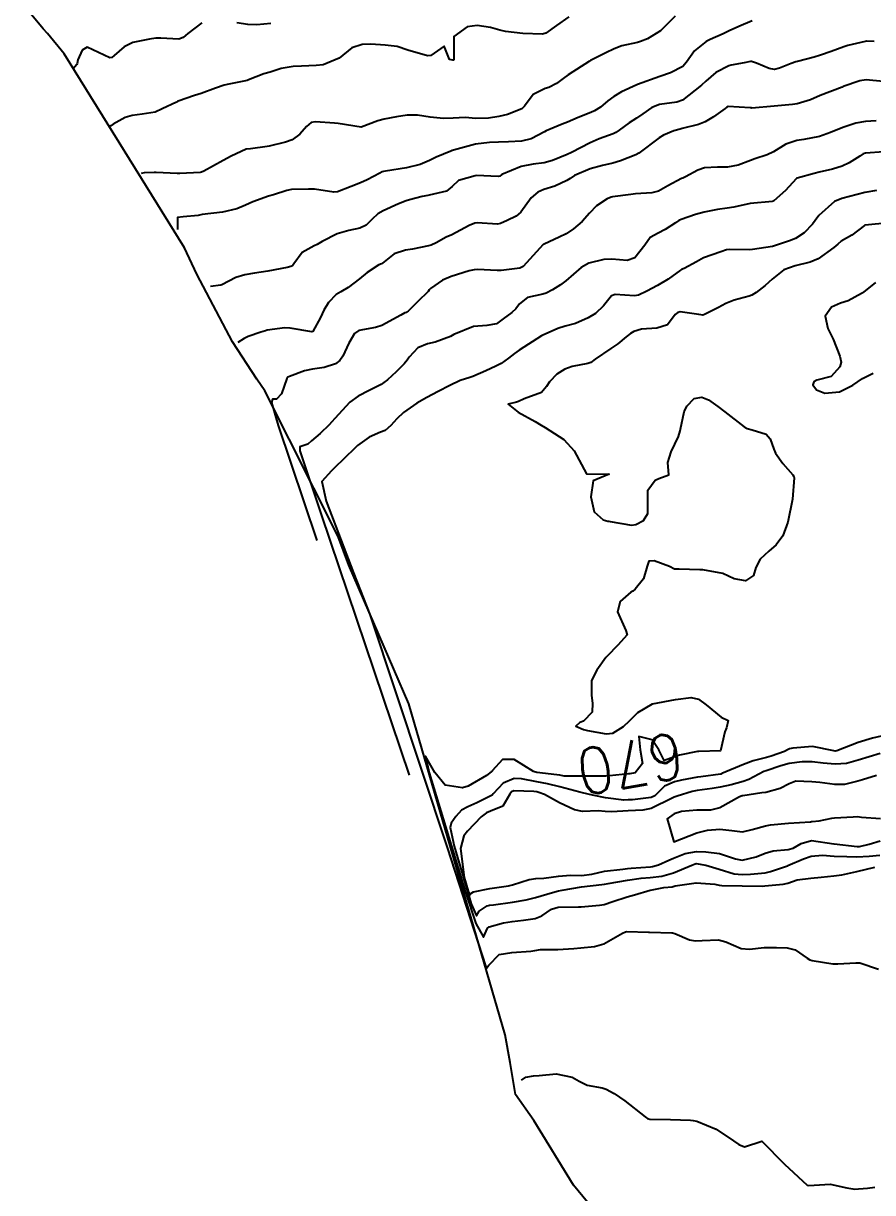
# Model space of a CAD drawing. Header units: metres. Extents: x 292545 to 299085, y 7450245 to 7463078.
# Drawn here: x 295006.7 to 295080.8, y 7462322.4 to 7462424.3 of the extents above; entities that cross this region are included whole.
import ezdxf
from ezdxf.enums import TextEntityAlignment as Align

# ---------------------------------------------------------------- set-up
doc = ezdxf.new("R2010")
doc.units = ezdxf.units.M
for name, color, linetype in [('Area', 45, 'Continuous'), ('Cotas', 45, 'Continuous'), ('Curvas de Nivel 1m', 11, 'Continuous'), ('Curvas de Nivel 5m', 15, 'Continuous')]:
    doc.layers.add(name, color=color, linetype=linetype)
doc.styles.add('Style-STANDARD', font='STANDARD.shx')

msp = doc.modelspace()

# ---------------------------------------------------------------- linework, layer by layer
at = {"layer": 'Area'}
msp.add_polyline3d([(295061.74, 7462314.47, 673.91), (295054.68, 7462323.05, 672.28), (295051.23, 7462328.69, 672), (295049.62, 7462330.94, 672.8), (295049.16, 7462333.74, 671.76), (295048.73, 7462336.16, 671.5), (295040.32, 7462365.02, 670.64), (295035.08, 7462377.12, 670.75), (295034.15, 7462379.61, 671.66), (295027.75, 7462392.31, 679.04), (295027.07, 7462393.31, 679.69), (295024.93, 7462396.58, 680.35), (295021.82, 7462402.49, 682.45), (295020.75, 7462404.77, 683.84), (295010.25, 7462421.7, 686.88), (295008.79, 7462423.46, 688.13), (295008.43, 7462423.87, 687.79), (295006.7, 7462425.95, 690.91)], dxfattribs=at)
at = {"layer": 'Curvas de Nivel 1m', "flags": 128}
for points, elevation in [([(295022.27, 7462424.39), (295021.03, 7462423.48), (295020.63, 7462423.11), (295020.26, 7462422.98), (295018.69, 7462423.07), (295018.26, 7462423.05), (295017.7, 7462422.96), (295016.25, 7462422.69), (295015.49, 7462422.31), (295014.62, 7462421.56), (295014.42, 7462421.38), (295014.24, 7462421.35), (295013.73, 7462421.57), (295012.25, 7462422.27), (295011.83, 7462422), (295011.45, 7462421.16), (295011.39, 7462420.85), (295011.36, 7462420.75), (295011.04, 7462420.38)], 679), ([(295054.28, 7462424.91), (295053.21, 7462424.16), (295052.27, 7462423.49), (295051.97, 7462423.41), (295050.27, 7462423.46), (295048.75, 7462423.63), (295048.27, 7462423.75), (295047.46, 7462423.98), (295046.27, 7462424.16), (295045.4, 7462424.06), (295044.26, 7462423.2), (295044.26, 7462421.2), (295044.23, 7462421.15), (295044.17, 7462421.14), (295043.87, 7462421.21), (295043.4, 7462422.35), (295042.25, 7462421.56), (295041.95, 7462421.53), (295040.25, 7462422.01), (295039.31, 7462422.32), (295038.25, 7462422.46), (295037.02, 7462422.53), (295036.26, 7462422.52), (295035.34, 7462422.22), (295034.24, 7462421.32), (295032.85, 7462420.73), (295032.23, 7462420.68), (295030.97, 7462420.62), (295030.23, 7462420.58), (295029.2, 7462420.41), (295028.22, 7462420.1), (295027.67, 7462419.95), (295026.35, 7462419.42), (295026.21, 7462419.36), (295024.61, 7462419.04), (295024.21, 7462418.95), (295023.45, 7462418.7), (295022.2, 7462418.23), (295021.62, 7462418.05), (295020.19, 7462417.56), (295020.15, 7462417.54), (295020.05, 7462417.49), (295018.8, 7462416.89), (295018.18, 7462416.6), (295017.07, 7462416.42), (295016.18, 7462416.32), (295015.57, 7462416.15), (295014.54, 7462415.56), (295014.32, 7462415.41), (295014.28, 7462415.39)], 678), ([(295063.55, 7462424.98), (295062.93, 7462424.33), (295062.27, 7462423.7), (295061.15, 7462423.01), (295060.52, 7462422.76), (295060.26, 7462422.69), (295058.91, 7462422.38), (295058.25, 7462422.13), (295057.52, 7462421.78), (295056.23, 7462421.15), (295056.17, 7462421.12), (295056.07, 7462421.06), (295054.22, 7462419.87), (295053.78, 7462419.53), (295053.2, 7462419.1), (295052.55, 7462418.77), (295052.21, 7462418.67), (295051.18, 7462418.14), (295050.4, 7462417.13), (295050.31, 7462417.01), (295050.19, 7462416.91), (295048.94, 7462416.39), (295048.18, 7462416.22), (295047.27, 7462416.08), (295046.18, 7462416.06), (295045.24, 7462416.13), (295044.18, 7462416.09), (295043.34, 7462416.06), (295042.18, 7462416.17), (295041.08, 7462416.34), (295040.18, 7462416.35), (295039.24, 7462416.2), (295038.17, 7462416), (295037.62, 7462415.84), (295036.16, 7462415.3), (295034.17, 7462415.61), (295033.85, 7462415.64), (295032.17, 7462415.76), (295031.81, 7462415.71), (295031.4, 7462415.36), (295030.82, 7462414.7), (295030.15, 7462414.19), (295029.55, 7462413.98), (295028.15, 7462413.64), (295027.95, 7462413.6), (295026.5, 7462413.42), (295026.17, 7462413.39), (295026.14, 7462413.38), (295024.81, 7462412.76), (295024.13, 7462412.39), (295022.43, 7462411.47), (295022.23, 7462411.36), (295022.12, 7462411.34), (295020.35, 7462411.26), (295020.12, 7462411.26), (295018.29, 7462411.34), (295018.12, 7462411.34), (295017.22, 7462411.32), (295016.96, 7462411.25)], 677), ([(295070.28, 7462424.58), (295069.1, 7462424.09), (295068.27, 7462423.69), (295067.75, 7462423.44), (295066.62, 7462422.94), (295066.37, 7462422.83), (295066.26, 7462422.78), (295065.24, 7462421.96), (295064.56, 7462420.97), (295064.23, 7462420.6), (295063.16, 7462420.05), (295062.22, 7462419.72), (295060.28, 7462419.02), (295060.21, 7462418.99), (295058.87, 7462418.37), (295058.2, 7462417.97), (295057.67, 7462417.58), (295057.03, 7462417.05), (295056.53, 7462416.72), (295056.19, 7462416.57), (295055.1, 7462416.15), (295054.17, 7462415.74), (295053.7, 7462415.56), (295052.64, 7462415.11), (295052.3, 7462414.97), (295052.16, 7462414.9), (295051, 7462414.27), (295050.15, 7462414.09), (295049.02, 7462414.02), (295048.15, 7462413.98), (295047.36, 7462413.96), (295046.15, 7462413.83), (295044.22, 7462413.28), (295044.14, 7462413.27), (295044.1, 7462413.26), (295043.98, 7462413.21), (295042.7, 7462412.67), (295042.13, 7462412.38), (295041.31, 7462412.05), (295040.13, 7462411.75), (295038.3, 7462411.45), (295038.12, 7462411.44), (295038.01, 7462411.4), (295037.79, 7462411.28), (295036.69, 7462410.71), (295036.11, 7462410.43), (295035.29, 7462410.13), (295034.1, 7462409.66), (295033.79, 7462409.63), (295032.1, 7462409.89), (295031.56, 7462409.9), (295030.1, 7462409.85), (295029.69, 7462409.78), (295028.53, 7462409.39), (295028.09, 7462409.27), (295026.7, 7462408.8), (295026.08, 7462408.51), (295025.33, 7462408.18), (295024.08, 7462407.88), (295022.29, 7462407.68), (295022.07, 7462407.63), (295021.94, 7462407.6), (295020.65, 7462407.48), (295020.14, 7462407.42), (295020.13, 7462407.37), (295020.13, 7462406.38)], 676), ([(295028.27, 7462424.35), (295027.07, 7462424.21), (295026.27, 7462424.26), (295025.31, 7462424.4)], 679), ([(295081.69, 7462419.29), (295080.22, 7462419.42), (295079.67, 7462419.34), (295078.21, 7462418.83), (295078.12, 7462418.8), (295076.21, 7462418.05), (295075.35, 7462417.69), (295074.2, 7462417.33), (295073.78, 7462417.27), (295072.2, 7462417.12), (295070.25, 7462416.96), (295070.19, 7462416.97), (295070.1, 7462416.99), (295068.19, 7462417.1), (295068.07, 7462417.04), (295067.93, 7462416.92), (295066.91, 7462416.2), (295066.18, 7462415.77), (295065.6, 7462415.52), (295064.17, 7462415.17), (295064, 7462415.13), (295063.45, 7462414.98), (295062.54, 7462414.61), (295062.16, 7462414.38), (295060.38, 7462413.02), (295060.14, 7462412.88), (295058.8, 7462412.37), (295058.13, 7462412.16), (295057.23, 7462411.95), (295056.13, 7462411.67), (295054.77, 7462411.08), (295054.39, 7462410.82), (295054.12, 7462410.64), (295053.05, 7462410.16), (295052.1, 7462409.85), (295051.57, 7462409.64), (295051, 7462409.13), (295050.08, 7462407.89), (295049.69, 7462407.53), (295048.89, 7462407.15), (295048.31, 7462406.91), (295048.07, 7462406.85), (295046.29, 7462406.96), (295046.07, 7462406.93), (295045.59, 7462406.71), (295044.06, 7462405.9), (295043.58, 7462405.7), (295042.71, 7462405.22), (295042.26, 7462405.01), (295042.05, 7462404.95), (295040.63, 7462404.66), (295040.04, 7462404.57), (295039.05, 7462404.25), (295038.03, 7462403.44), (295037.93, 7462403.38), (295037.7, 7462403.28), (295036.68, 7462402.63), (295036.01, 7462402.07), (295035.02, 7462401.31), (295034.38, 7462400.94), (295033.99, 7462400.71), (295033.31, 7462400.01), (295032.92, 7462399.34), (295032.62, 7462398.69), (295031.95, 7462397.47), (295031.87, 7462397.44), (295029.96, 7462397.77), (295029.52, 7462397.81), (295027.96, 7462397.6), (295027.81, 7462397.55), (295027.41, 7462397.41), (295026.32, 7462397.05), (295025.95, 7462396.86), (295025.4, 7462396.52)], 674), ([(295081.1, 7462415.84), (295080.17, 7462415.79), (295079.32, 7462415.64), (295078.17, 7462415.28), (295077.12, 7462414.82), (295076.16, 7462414.47), (295074.78, 7462414.22), (295074.16, 7462414.13), (295073.2, 7462413.81), (295072.15, 7462413.15), (295071.59, 7462412.88), (295070.5, 7462412.53), (295070.14, 7462412.39), (295069.05, 7462411.99), (295068.13, 7462411.82), (295067.25, 7462411.81), (295066.12, 7462411.74), (295065.54, 7462411.54), (295064.46, 7462410.97), (295064.22, 7462410.86), (295064.11, 7462410.82), (295062.91, 7462410.18), (295062.1, 7462409.73), (295061.53, 7462409.57), (295060.1, 7462409.49), (295059.68, 7462409.44), (295058.1, 7462409.21), (295057.96, 7462409.18), (295057.63, 7462409.04), (295056.69, 7462408.45), (295056.08, 7462407.81), (295055.43, 7462407.07), (295054.7, 7462406.44), (295054.06, 7462406.01), (295053.45, 7462405.7), (295052.14, 7462405.11), (295052.07, 7462405.08), (295052.04, 7462405.06), (295050.3, 7462403.14), (295050.02, 7462403), (295048.37, 7462402.81), (295048.02, 7462402.79), (295046.31, 7462402.88), (295046.02, 7462402.87), (295045.59, 7462402.76), (295044.01, 7462402.27), (295043.27, 7462401.96), (295042.21, 7462401.23), (295042.11, 7462401.12), (295042, 7462400.98), (295041.12, 7462400.1), (295040.26, 7462399.25), (295040.08, 7462399.15), (295039.97, 7462399.1), (295039.62, 7462398.91), (295037.96, 7462398), (295037.41, 7462397.83), (295035.96, 7462397.56), (295035.59, 7462397.31), (295035.09, 7462396.45), (295034.57, 7462395.32), (295034.31, 7462394.94), (295033.92, 7462394.65), (295032.93, 7462394.33), (295031.92, 7462394.2), (295031.22, 7462394.05), (295029.91, 7462393.55), (295029.78, 7462393.49), (295029.68, 7462393.37), (295029.22, 7462392.05), (295028.79, 7462391.57), (295028.43, 7462391.58), (295028.35, 7462391.29), (295028.91, 7462389.29), (295032.3, 7462379.25)], 673), ([(295081.77, 7462413.14), (295080.15, 7462413.02), (295079.96, 7462412.97), (295079.66, 7462412.78), (295078.75, 7462412.18), (295078.13, 7462411.9), (295077.29, 7462411.65), (295076.12, 7462411.37), (295075.68, 7462411.27), (295074.21, 7462410.85), (295074.14, 7462410.82), (295074.11, 7462410.8), (295073.19, 7462409.77), (295072.16, 7462408.87), (295072.12, 7462408.84), (295072.09, 7462408.84), (295072.05, 7462408.83), (295070.09, 7462408.63), (295068.67, 7462408.33), (295068.09, 7462408.23), (295067.26, 7462408.11), (295066.08, 7462407.88), (295065.34, 7462407.69), (295064.08, 7462407.26), (295063.88, 7462407.16), (295063.59, 7462406.97), (295062.68, 7462406.37), (295062.06, 7462406.06), (295061.39, 7462405.67), (295060.9, 7462405.01), (295060.03, 7462403.91), (295059.37, 7462403.68), (295058.03, 7462403.79), (295057.33, 7462403.75), (295056.03, 7462403.43), (295055.35, 7462403.07), (295054.01, 7462401.91), (295053.56, 7462401.55), (295052.85, 7462401.1), (295052.29, 7462400.81), (295052, 7462400.74), (295050.68, 7462400.45), (295049.98, 7462399.88), (295049.67, 7462399.45), (295049.31, 7462399.15), (295048.54, 7462398.58), (295047.96, 7462398.16), (295047.13, 7462398), (295045.96, 7462397.93), (295044.25, 7462397.21), (295043.95, 7462397.05), (295042.62, 7462396.55), (295041.94, 7462396.4), (295041.12, 7462396.06), (295040.36, 7462395.25), (295040.19, 7462394.99), (295039.92, 7462394.67), (295039.23, 7462393.95), (295038.45, 7462393.27), (295038.15, 7462393.03), (295037.9, 7462392.85), (295036.86, 7462392.33), (295035.89, 7462391.84), (295035.19, 7462391.31), (295033.87, 7462389.9), (295033.61, 7462389.59), (295033.37, 7462389.33), (295032.6, 7462388.59), (295031.84, 7462387.94), (295031.52, 7462387.67), (295030.8, 7462387.43), (295030.81, 7462387.07), (295032.68, 7462381.51), (295040.36, 7462358.78)], 672), ([(295081.11, 7462409.77), (295080.1, 7462409.6), (295079.44, 7462409.44), (295078.1, 7462409.08), (295077.46, 7462408.81), (295076.08, 7462407.6), (295075.76, 7462407.15), (295075.54, 7462406.84), (295074.81, 7462406.09), (295074.05, 7462405.58), (295073.53, 7462405.38), (295072.04, 7462404.88), (295070.3, 7462404.64), (295070.04, 7462404.61), (295068.32, 7462404.64), (295068.04, 7462404.6), (295067.53, 7462404.42), (295066.03, 7462403.9), (295065.42, 7462403.56), (295064.34, 7462402.97), (295064.11, 7462402.88), (295064.02, 7462402.83), (295062.96, 7462402.04), (295062.01, 7462401.49), (295061.1, 7462401), (295060.37, 7462400.64), (295060, 7462400.59), (295058.31, 7462400.72), (295058, 7462400.59), (295057.3, 7462399.73), (295056.61, 7462399.06), (295055.97, 7462398.66), (295054.85, 7462398.19), (295053.96, 7462397.94), (295053.32, 7462397.74), (295051.95, 7462397.14), (295051.89, 7462397.11), (295049.94, 7462395.85), (295049.53, 7462395.55), (295049.02, 7462395.15), (295048.39, 7462394.69), (295047.92, 7462394.45), (295047.04, 7462394.05), (295045.91, 7462393.55), (295045.63, 7462393.46), (295044.81, 7462393.2), (295043.9, 7462392.78), (295042.87, 7462392.24), (295041.89, 7462391.73), (295041.03, 7462391.24), (295039.87, 7462390.43), (295039.27, 7462389.86), (295038.74, 7462389.27), (295038.27, 7462388.86), (295037.85, 7462388.69), (295036.86, 7462388.28), (295035.84, 7462387.53), (295035.6, 7462387.3), (295033.82, 7462385.56), (295033.7, 7462385.45), (295033.57, 7462385.33), (295032.74, 7462384.4), (295033.1, 7462382.69), (295035.51, 7462376.43), (295036.91, 7462372.79), (295043.66, 7462352.49), (295047.04, 7462342.09), (295047.11, 7462341.96), (295047.3, 7462342.24), (295048.2, 7462343.16), (295049.31, 7462343.34), (295050.98, 7462343.46), (295051.32, 7462343.51), (295051.8, 7462343.6), (295053.32, 7462343.6), (295054.71, 7462343.68), (295055.32, 7462343.75), (295056.52, 7462343.86), (295057.32, 7462344.1), (295058.95, 7462345.03), (295059.22, 7462345.13), (295059.33, 7462345.15), (295061.23, 7462345.11), (295061.33, 7462345.1), (295063.27, 7462345.05), (295063.33, 7462345.05), (295063.53, 7462344.98), (295064.81, 7462344.44), (295065.33, 7462344.35), (295065.9, 7462344.37), (295067.33, 7462344.44), (295067.99, 7462344.26), (295069.32, 7462343.67), (295070.04, 7462343.62), (295071.32, 7462343.76), (295072.41, 7462343.78), (295073.32, 7462343.74), (295074.03, 7462343.56), (295075.07, 7462342.83), (295075.31, 7462342.7), (295075.51, 7462342.63), (295077.31, 7462342.35), (295077.76, 7462342.35), (295079.31, 7462342.44), (295079.67, 7462342.42), (295081.3, 7462341.87)], 671), ([(295081.04, 7462401.74), (295080, 7462400.92), (295079.93, 7462400.86), (295079.8, 7462400.78), (295078.64, 7462400.15), (295077.99, 7462399.96), (295077.2, 7462399.59), (295076.65, 7462398.82), (295076.88, 7462397.73), (295077.35, 7462396.81), (295077.93, 7462395.33), (295078.03, 7462394.81), (295077.92, 7462394.39), (295077.16, 7462393.57), (295075.91, 7462393.24), (295075.64, 7462393.1), (295075.58, 7462392.83), (295075.9, 7462392.4), (295076.62, 7462392.1), (295077.9, 7462392.22), (295079.05, 7462392.79), (295079.91, 7462393.37), (295080.83, 7462393.85)], 669), ([(295081.54, 7462362.2), (295080.78, 7462362.01), (295079.53, 7462361.64), (295077.65, 7462360.93), (295077.52, 7462360.9), (295077.41, 7462360.93), (295075.53, 7462361.3), (295073.81, 7462361.14), (295073.53, 7462361.08), (295073.37, 7462361.01), (295073.09, 7462360.86), (295071.94, 7462360.45), (295071.52, 7462360.33), (295070.37, 7462360.04), (295069.51, 7462359.72), (295067.64, 7462358.93), (295067.54, 7462358.89), (295067.5, 7462358.88), (295065.79, 7462358.65), (295065.5, 7462358.61), (295064.11, 7462358.35), (295063.49, 7462358.2), (295062.64, 7462357.83), (295061.77, 7462357), (295061.47, 7462356.84), (295059.84, 7462356.64), (295059.47, 7462356.63), (295059.07, 7462356.62), (295057.47, 7462356.82), (295056.34, 7462357.06), (295055.48, 7462357.26), (295055.23, 7462357.32), (295053.49, 7462357.77), (295052.42, 7462358.03), (295051.49, 7462358.21), (295050.15, 7462358.48), (295049.5, 7462358.5), (295048.54, 7462358.1), (295047.67, 7462357.16), (295047.59, 7462357.06), (295047.48, 7462356.99), (295046.26, 7462356.39), (295045.47, 7462356.03), (295044.91, 7462355.74), (295044.43, 7462355.2), (295044.03, 7462354.62), (295043.93, 7462354.23), (295044.29, 7462352.59), (295045.77, 7462347.57), (295046.24, 7462346.52), (295046.47, 7462346.94), (295047.15, 7462347.39), (295047.37, 7462347.46), (295047.71, 7462347.5), (295049.37, 7462347.72), (295050.57, 7462347.93), (295051.37, 7462348.13), (295052.85, 7462348.57), (295053.38, 7462348.71), (295053.69, 7462348.78), (295055.38, 7462349.07), (295057.17, 7462349.27), (295057.39, 7462349.3), (295057.7, 7462349.36), (295059.39, 7462349.64), (295060.6, 7462349.8), (295061.39, 7462349.86), (295062.4, 7462349.98), (295063.4, 7462350.27), (295065.02, 7462350.96), (295065.29, 7462351.07), (295065.4, 7462351.08), (295066.23, 7462350.94), (295067.4, 7462350.61), (295068.69, 7462350.2), (295069.4, 7462350.12), (295070.14, 7462350.15), (295071.4, 7462350.28), (295071.88, 7462350.39), (295073.28, 7462350.86), (295073.37, 7462350.9), (295073.4, 7462350.91), (295074.76, 7462351.49), (295075.42, 7462351.74), (295076.41, 7462351.82), (295077.42, 7462351.74), (295078.52, 7462351.7), (295079.42, 7462351.68), (295080.47, 7462351.72), (295081.42, 7462351.81)], 669), ([(295081.45, 7462360.69), (295079.52, 7462360.11), (295078.5, 7462359.82), (295077.51, 7462359.74), (295076.48, 7462359.85), (295075.51, 7462359.97), (295074.63, 7462359.96), (295073.51, 7462359.8), (295072.78, 7462359.6), (295071.51, 7462359.18), (295071.29, 7462359.1), (295070.87, 7462358.89), (295069.98, 7462358.41), (295069.49, 7462358.24), (295068.45, 7462357.96), (295067.49, 7462357.74), (295066.79, 7462357.63), (295065.48, 7462357.47), (295065.05, 7462357.38), (295063.72, 7462356.97), (295063.47, 7462356.88), (295063.3, 7462356.8), (295061.46, 7462355.9), (295060.73, 7462355.74), (295059.46, 7462355.68), (295058.02, 7462355.6), (295057.46, 7462355.64), (295056.83, 7462355.68), (295055.46, 7462355.63), (295054.77, 7462355.77), (295053.47, 7462356.38), (295052.16, 7462357.11), (295051.66, 7462357.29), (295051.49, 7462357.33), (295051.24, 7462357.36), (295049.49, 7462357.42), (295049.28, 7462357.35), (295049.13, 7462357.14), (295048.52, 7462356.1), (295047.46, 7462355.65), (295047.1, 7462355.52), (295046.63, 7462355.17), (295045.44, 7462353.91), (295045.12, 7462353.51), (295044.82, 7462352.39), (295045.16, 7462349.87), (295045.51, 7462348.67), (295045.65, 7462348.36), (295045.72, 7462348.49), (295045.95, 7462348.61), (295047.38, 7462348.9), (295049.03, 7462349.15), (295049.38, 7462349.23), (295050.81, 7462349.7), (295051.39, 7462349.78), (295052.09, 7462349.81), (295053.39, 7462349.98), (295054.42, 7462350.06), (295055.39, 7462350.05), (295056.29, 7462350.16), (295057.4, 7462350.43), (295058.98, 7462350.61), (295059.4, 7462350.65), (295059.73, 7462350.69), (295061.4, 7462350.8), (295061.58, 7462350.82), (295062.09, 7462350.99), (295063.01, 7462351.39), (295063.41, 7462351.56), (295064.43, 7462351.96), (295065.42, 7462352.13), (295066.24, 7462352.12), (295067.42, 7462351.97), (295068.82, 7462351.5), (295069.41, 7462351.39), (295070.62, 7462351.68), (295071.42, 7462352), (295072.11, 7462352.19), (295073.42, 7462352.32), (295073.84, 7462352.44), (295074.56, 7462352.84), (295075.44, 7462353.09), (295077.39, 7462352.81), (295077.43, 7462352.8), (295079.43, 7462352.58), (295079.64, 7462352.58), (295080.49, 7462352.77), (295081.44, 7462353.07)], 668), ([(295081.13, 7462358.77), (295079.89, 7462358.39), (295079.5, 7462358.26), (295078.32, 7462357.98), (295077.49, 7462357.98), (295076.17, 7462358.15), (295075.49, 7462358.2), (295074.09, 7462358.26), (295073.49, 7462358.05), (295072.73, 7462357.62), (295071.48, 7462357.29), (295071.13, 7462357.24), (295069.47, 7462357), (295069.4, 7462356.98), (295069.17, 7462356.9), (295067.46, 7462355.96), (295066.65, 7462355.75), (295065.46, 7462355.75), (295064.11, 7462355.62), (295063.46, 7462355.43), (295062.85, 7462354.99), (295063.43, 7462352.98), (295065.44, 7462353.76), (295066.38, 7462354), (295067.44, 7462354.1), (295068.5, 7462353.97), (295069.44, 7462353.84), (295070.28, 7462354.05), (295071.45, 7462354.39), (295071.86, 7462354.46), (295073.45, 7462354.62), (295075.35, 7462354.73), (295075.45, 7462354.75), (295075.52, 7462354.76), (295076.13, 7462354.82), (295077.23, 7462355.04), (295077.46, 7462355.06), (295079.08, 7462355.17), (295079.46, 7462355.18), (295079.81, 7462355.14), (295081.46, 7462355.01)], 667), ([(295050.16, 7462332.19), (295050.52, 7462332.46), (295051.19, 7462332.58), (295051.69, 7462332.62), (295053.19, 7462332.75), (295054.58, 7462332.47), (295055.18, 7462332.12), (295055.89, 7462331.77), (295057.18, 7462331.52), (295057.55, 7462331.42), (295058.25, 7462331.03), (295059.16, 7462330.41), (295060.94, 7462329), (295061.05, 7462328.91), (295061.14, 7462328.85), (295061.34, 7462328.8), (295063.14, 7462328.76), (295064.89, 7462328.7), (295065.14, 7462328.69), (295065.46, 7462328.62), (295067.13, 7462327.93), (295068.64, 7462326.91), (295069.12, 7462326.58), (295069.62, 7462326.4), (295071.12, 7462326.88), (295073.09, 7462324.86), (295075.07, 7462323.03), (295075.23, 7462323), (295077.08, 7462323.14), (295078.54, 7462322.8), (295079.07, 7462322.71), (295079.16, 7462322.7), (295080.35, 7462322.78), (295080.98, 7462322.87)], 672)]:
    msp.add_lwpolyline(points, dxfattribs=dict(at, elevation=elevation))
at = {"layer": 'Curvas de Nivel 5m', "flags": 128}
for points, elevation in [([(295080.91, 7462422.77), (295080.29, 7462422.81), (295080.26, 7462422.81), (295080.24, 7462422.8), (295080.13, 7462422.78), (295078.63, 7462422.42), (295078.26, 7462422.31), (295077.16, 7462421.91), (295076.24, 7462421.57), (295075.69, 7462421.39), (295074.24, 7462421.03), (295074.09, 7462421), (295073.67, 7462420.86), (295072.66, 7462420.43), (295072.23, 7462420.34), (295071.77, 7462420.41), (295070.64, 7462420.89), (295070.23, 7462421.01), (295070.13, 7462421.01), (295069.59, 7462420.91), (295068.45, 7462420.7), (295068.23, 7462420.64), (295067.1, 7462420.06), (295066.22, 7462419.3), (295065.85, 7462418.95), (295064.2, 7462417.65), (295063.7, 7462417.47), (295062.2, 7462417.28), (295061.52, 7462417), (295060.74, 7462416.46), (295060.18, 7462416.09), (295059.53, 7462415.67), (295058.68, 7462415.03), (295058.38, 7462414.82), (295058.16, 7462414.72), (295056.94, 7462414.27), (295056.15, 7462413.94), (295054.5, 7462413.08), (295054.14, 7462412.91), (295052.85, 7462412.38), (295052.13, 7462412.19), (295051.18, 7462412.08), (295050.13, 7462411.86), (295048.44, 7462411.16), (295048.25, 7462411.03), (295048.12, 7462410.99), (295046.23, 7462411.07), (295046.12, 7462411.06), (295044.67, 7462410.65), (295044.11, 7462410.13), (295043.6, 7462409.72), (295042.09, 7462409.36), (295041.99, 7462409.34), (295041.5, 7462409.24), (295040.39, 7462408.95), (295040.09, 7462408.86), (295039.43, 7462408.61), (295038.08, 7462408.01), (295037.63, 7462407.74), (295037.13, 7462407.29), (295036.6, 7462406.76), (295036.06, 7462406.49), (295035.09, 7462406.28), (295034.06, 7462405.99), (295032.75, 7462405.34), (295032.32, 7462405.08), (295032.05, 7462404.94), (295031.03, 7462404.36), (295030.29, 7462403.37), (295030.17, 7462403.22), (295030.02, 7462403.14), (295029.72, 7462403.07), (295028.02, 7462402.75), (295026.87, 7462402.56), (295026.01, 7462402.43), (295025.24, 7462402.2), (295024, 7462401.55), (295023.92, 7462401.52), (295023.02, 7462401.41)], 675), ([(295081.91, 7462406.92), (295080.41, 7462406.78), (295080.11, 7462406.74), (295080.07, 7462406.72), (295078.97, 7462405.88), (295078.05, 7462405.36), (295077.74, 7462405.11), (295077.39, 7462404.81), (295076.03, 7462403.83), (295075.34, 7462403.53), (295074.03, 7462403.22), (295073.04, 7462402.86), (295072.01, 7462402.04), (295071.41, 7462401.48), (295070.63, 7462400.89), (295070.25, 7462400.64), (295070, 7462400.55), (295068.69, 7462400.21), (295067.99, 7462399.91), (295067.34, 7462399.57), (295066.11, 7462398.95), (295065.97, 7462398.9), (295065.61, 7462398.95), (295063.98, 7462399.19), (295063.79, 7462399.15), (295063.56, 7462398.97), (295062.9, 7462398.05), (295061.96, 7462397.77), (295060.63, 7462397.68), (295059.96, 7462397.48), (295059.66, 7462397.32), (295059.27, 7462397.03), (295058.57, 7462396.41), (295057.94, 7462395.99), (295056.57, 7462395.06), (295056.21, 7462394.79), (295055.93, 7462394.7), (295054.58, 7462394.43), (295053.92, 7462394.2), (295053.24, 7462393.77), (295052.58, 7462393.1), (295052.32, 7462392.69), (295051.89, 7462392.15), (295050.38, 7462391.62), (295049.89, 7462391.38), (295049.71, 7462391.32), (295048.99, 7462391.15), (295049.87, 7462390.46), (295051.34, 7462389.64), (295051.86, 7462389.32), (295052.22, 7462389.11), (295053.84, 7462388.07), (295054.75, 7462387.08), (295055.81, 7462385.07), (295057.81, 7462385.04), (295056.4, 7462384.47), (295056.21, 7462383.06), (295056.48, 7462381.77), (295057.27, 7462381.05), (295057.67, 7462380.95), (295057.76, 7462380.93), (295057.9, 7462380.9), (295059.76, 7462380.59), (295060.13, 7462380.64), (295060.79, 7462381.01), (295061.17, 7462381.6), (295061.16, 7462383.01), (295061.16, 7462383.64), (295061.81, 7462384.52), (295062.14, 7462384.67), (295063.01, 7462384.98), (295062.91, 7462386.07), (295063.22, 7462386.98), (295063.85, 7462388.32), (295064, 7462388.82), (295064.03, 7462388.97), (295064.35, 7462390.49), (295064.57, 7462390.96), (295065.21, 7462391.64), (295065.89, 7462391.75), (295066.47, 7462391.52), (295067.28, 7462390.93), (295067.88, 7462390.47), (295069.59, 7462389.17), (295069.85, 7462389.02), (295070.28, 7462388.9), (295071.5, 7462388.53), (295071.85, 7462388.12), (295072.17, 7462387.21), (295072.32, 7462386.87), (295072.94, 7462385.98), (295073.81, 7462384.99), (295073.91, 7462384.85), (295073.95, 7462384.71), (295073.78, 7462382.85), (295073.4, 7462380.86), (295072.96, 7462379.65), (295072.37, 7462378.87), (295071.73, 7462378.32), (295070.98, 7462377.63), (295070.58, 7462376.89), (295070.4, 7462376.2), (295069.7, 7462375.73), (295068.7, 7462375.91), (295067.71, 7462376.37), (295065.96, 7462376.69), (295065.71, 7462376.7), (295063.91, 7462376.77), (295063.71, 7462376.75), (295063.51, 7462376.77), (295063.07, 7462376.98), (295061.72, 7462377.48), (295061.27, 7462377.46), (295061.11, 7462377.01), (295060.79, 7462375.92), (295060.06, 7462375.02), (295059.85, 7462374.85), (295059.69, 7462374.75), (295058.77, 7462373.94), (295058.52, 7462373.03), (295059.26, 7462371.41), (295059.38, 7462371.02), (295058.55, 7462370.12), (295057.62, 7462369.18), (295057.52, 7462369.04), (295056.72, 7462367.94), (295056.26, 7462367.06), (295056.27, 7462365.75), (295056.36, 7462365.06), (295056.33, 7462364.29), (295055.56, 7462363.51), (295055.25, 7462363.38), (295054.88, 7462363.08), (295055.55, 7462362.77), (295055.92, 7462362.69), (295057.54, 7462362.4), (295058.11, 7462362.47), (295059.06, 7462363.03), (295059.56, 7462363.54), (295060.31, 7462364.27), (295061.57, 7462365), (295063.58, 7462365.4), (295064.96, 7462365.58), (295065.58, 7462365.43), (295066.27, 7462364.94), (295067.56, 7462363.86), (295068.18, 7462363.55), (295068.05, 7462362.92), (295067.89, 7462362.58), (295067.52, 7462360.93), (295065.61, 7462360.86), (295065.52, 7462360.85), (295063.94, 7462360.54), (295063.52, 7462360.38), (295062.6, 7462360.07), (295062.14, 7462360.99), (295061.54, 7462361.87), (295060.39, 7462362.16), (295060.49, 7462361.01), (295060.71, 7462359.81), (295060.06, 7462359.01), (295059.61, 7462358.91), (295059.5, 7462358.9), (295057.82, 7462358.73), (295057.5, 7462358.72), (295055.86, 7462358.7), (295055.5, 7462358.7), (295053.86, 7462358.72), (295053.5, 7462358.78), (295053.24, 7462358.83), (295051.5, 7462359.03), (295051.2, 7462359.12), (295049.51, 7462360.17), (295048.5, 7462360.17), (295047.6, 7462359.16), (295047.55, 7462359.11), (295047.5, 7462359.09), (295047.1, 7462358.77), (295045.49, 7462357.84), (295045, 7462357.68), (295043.49, 7462357.93), (295042.6, 7462359.02), (295041.77, 7462360.46), (295042.09, 7462358.99), (295045.24, 7462348.68), (295046.18, 7462345.86), (295046.83, 7462344.67), (295047.19, 7462345.46), (295047.34, 7462345.56), (295048.59, 7462345.91), (295049.35, 7462346.04), (295050.32, 7462346.16), (295051.35, 7462346.31), (295051.94, 7462346.52), (295052.77, 7462347.1), (295053.36, 7462347.29), (295055.12, 7462347.32), (295055.37, 7462347.32), (295056.97, 7462347.45), (295057.37, 7462347.53), (295058.13, 7462347.79), (295059.37, 7462348.18), (295060.02, 7462348.37), (295061.38, 7462348.77), (295061.56, 7462348.81), (295062.57, 7462348.99), (295063.3, 7462349.07), (295063.38, 7462349.09), (295063.55, 7462349.14), (295065.39, 7462349.41), (295067.02, 7462349.3), (295067.39, 7462349.21), (295067.63, 7462349.17), (295069.39, 7462349.15), (295071.14, 7462349.12), (295071.39, 7462349.13), (295072.97, 7462349.28), (295073.39, 7462349.39), (295074.21, 7462349.67), (295075.39, 7462349.81), (295076.3, 7462349.91), (295077.4, 7462350.03), (295078.1, 7462350.1), (295079.4, 7462350.39), (295080.99, 7462350.77)], 670)]:
    msp.add_lwpolyline(points, dxfattribs=dict(at, elevation=elevation))

# ---------------------------------------------------------------- texts
at = {"layer": 'Cotas', "style": 'Style-STANDARD'}
msp.add_text('670', height=4, rotation=190.2511, dxfattribs=at).set_placement((295059.67, 7462359.79, 670), align=Align.MIDDLE_CENTER)

doc.saveas('drawing.dxf')
